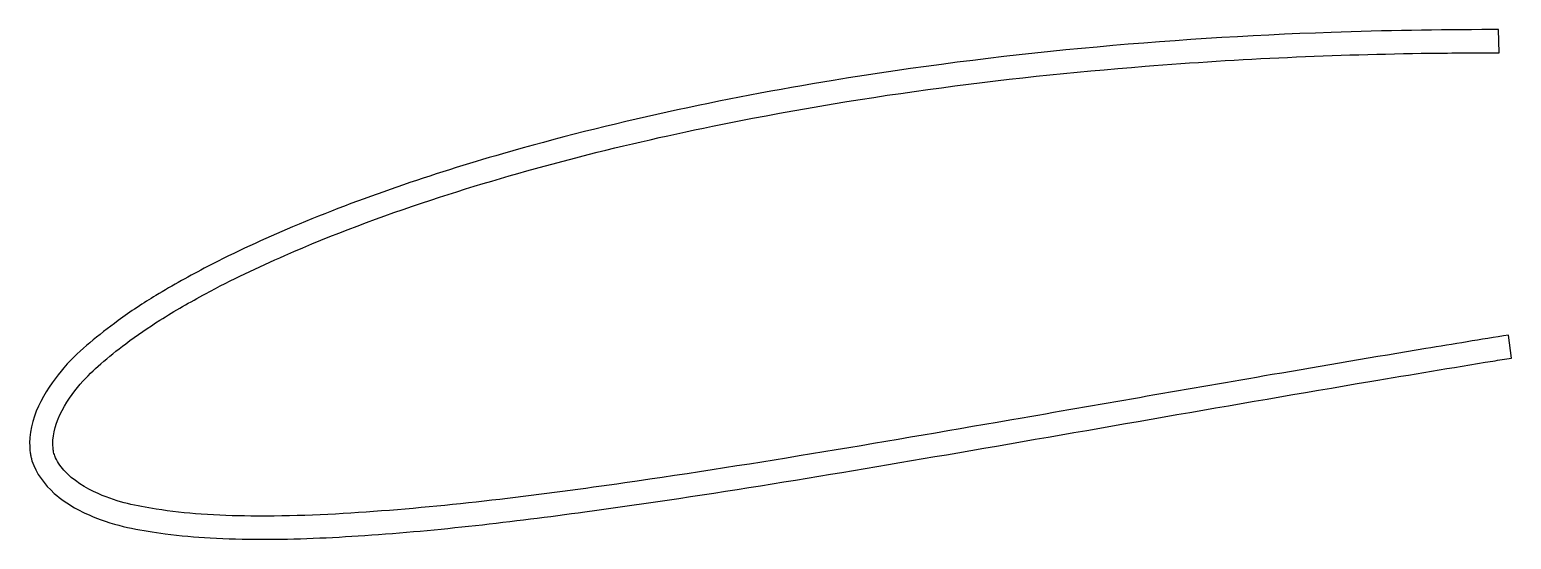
# Model space of a CAD drawing. Header units: millimetres. Extents: x -93 to 99, y -47 to 19.
import ezdxf

# ---------------------------------------------------------------- set-up
doc = ezdxf.new("R2010")
doc.units = ezdxf.units.MM

msp = doc.modelspace()

# ---------------------------------------------------------------- linework, layer by layer
for p, q in [((97.34, 16.16), (97.24, 19.16)), ((98.91, -23.39), (98.55, -20.41))]:
    msp.add_line(p, q)
for points, knots in [([(97.24, 19.16), (96.95, 19.16), (96.66, 19.16), (96.37, 19.16), (89.43, 19.16), (82.5, 19.04), (75.56, 18.8), (53.97, 18.04), (32.39, 16.09), (11.01, 12.58), (-3.4, 10.22), (-17.73, 7.15), (-31.84, 3.08), (-41.03, 0.43), (-50.14, -2.63), (-59.06, -6.4), (-62.78, -7.96), (-66.45, -9.65), (-70.09, -11.54), (-72.35, -12.71), (-74.58, -13.96), (-76.77, -15.28), (-78.4, -16.26), (-80.05, -17.35), (-81.67, -18.54), (-82.96, -19.48), (-84.18, -20.43), (-85.34, -21.4), (-86.44, -22.33), (-87.52, -23.29), (-88.69, -24.64), (-89.7, -25.79), (-90.81, -27.25), (-91.71, -29.02), (-92.52, -30.62), (-93.14, -32.49), (-93.14, -34.42), (-93.14, -34.83), (-93.11, -35.24), (-93.06, -35.65)], [0.7958633, 0.7958633, 0.7958633, 0.7958633, 0.7967451, 0.7967451, 0.7967451, 0.8180077, 0.8180077, 0.8180077, 0.8842153, 0.8842153, 0.8842153, 0.9288444, 0.9288444, 0.9288444, 0.9579228, 0.9579228, 0.9579228, 0.9700557, 0.9700557, 0.9700557, 0.9775822, 0.9775822, 0.9775822, 0.9832041, 0.9832041, 0.9832041, 0.9876409, 0.9876409, 0.9876409, 0.9918867, 0.9918867, 0.9918867, 0.9955292, 0.9955292, 0.9955292, 0.998831, 0.998831, 0.998831, 0.9995294, 0.9995294, 0.9995294, 0.9995294]), ([(-90.06, -35.42), (-90.08, -35.31), (-90.09, -35.21), (-90.1, -35.1), (-90.26, -33.71), (-89.89, -32.18), (-89.21, -30.73), (-88.5, -29.22), (-87.5, -27.86), (-86.58, -26.78), (-85.67, -25.71), (-84.81, -24.91), (-83.92, -24.14), (-82.92, -23.27), (-81.83, -22.41), (-80.68, -21.54), (-79.23, -20.44), (-77.73, -19.41), (-76.25, -18.48), (-74.33, -17.28), (-72.34, -16.14), (-70.33, -15.05), (-66.96, -13.24), (-63.55, -11.62), (-60.08, -10.1), (-53.87, -7.38), (-47.54, -5.03), (-41.13, -2.92), (-29.16, 1.02), (-16.95, 4.12), (-4.65, 6.65), (13.87, 10.45), (32.62, 12.93), (51.44, 14.42), (63.74, 15.4), (76.07, 15.94), (88.4, 16.11), (91.38, 16.15), (94.37, 16.16), (97.34, 16.16)], [-0.9996764, -0.9996764, -0.9996764, -0.9996764, -0.9994004, -0.9994004, -0.9994004, -0.9958251, -0.9958251, -0.9958251, -0.9920886, -0.9920886, -0.9920886, -0.9883533, -0.9883533, -0.9883533, -0.9841546, -0.9841546, -0.9841546, -0.978821, -0.978821, -0.978821, -0.9719023, -0.9719023, -0.9719023, -0.960348, -0.960348, -0.960348, -0.9396775, -0.9396775, -0.9396775, -0.9010435, -0.9010435, -0.9010435, -0.8429241, -0.8429241, -0.8429241, -0.8049334, -0.8049334, -0.8049334, -0.7957521, -0.7957521, -0.7957521, -0.7957521]), ([(98.55, -20.41), (94.97, -20.99), (91.39, -21.58), (87.82, -22.17), (81.18, -23.27), (74.55, -24.4), (67.92, -25.54), (57.11, -27.4), (46.31, -29.29), (35.49, -31.17), (18.39, -34.13), (1.27, -37.09), (-16.01, -39.57), (-26.77, -41.11), (-37.59, -42.48), (-48.55, -43.28), (-53.81, -43.67), (-59.1, -43.92), (-64.48, -43.86), (-66.63, -43.84), (-68.75, -43.78), (-70.9, -43.62), (-72.82, -43.49), (-74.85, -43.25), (-76.74, -42.96), (-78.03, -42.76), (-79.22, -42.55), (-80.47, -42.24), (-81.6, -41.96), (-82.86, -41.57), (-84.24, -40.96), (-85.84, -40.26), (-87.55, -39.23), (-88.7, -37.93), (-89.21, -37.35), (-89.61, -36.73), (-89.88, -36.06)], [-0.199345, -0.199345, -0.199345, -0.199345, -0.187864, -0.187864, -0.187864, -0.1665618, -0.1665618, -0.1665618, -0.1318297, -0.1318297, -0.1318297, -0.0769088, -0.0769088, -0.0769088, -0.0427319, -0.0427319, -0.0427319, -0.0262887, -0.0262887, -0.0262887, -0.0197019, -0.0197019, -0.0197019, -0.0138599, -0.0138599, -0.0138599, -0.00989, -0.00989, -0.00989, -0.006312, -0.006312, -0.006312, -0.0021746, -0.0021746, -0.0021746, -0.0003268, -0.0003268, -0.0003268, -0.0003268]), ([(-92.84, -36.69), (-92.29, -38.35), (-91.21, -39.8), (-89.94, -40.92), (-88.29, -42.39), (-86.36, -43.36), (-84.68, -44.03), (-82.86, -44.76), (-81.34, -45.14), (-79.92, -45.44), (-78.49, -45.74), (-77.08, -45.95), (-75.59, -46.15), (-73.64, -46.41), (-71.65, -46.6), (-69.76, -46.7), (-67.53, -46.82), (-65.34, -46.87), (-63.12, -46.87), (-58.58, -46.88), (-54.13, -46.67), (-49.71, -46.37), (-40.06, -45.72), (-30.58, -44.59), (-21.16, -43.31), (-4.89, -41.1), (11.17, -38.4), (27.18, -35.65), (45.02, -32.58), (62.79, -29.43), (80.59, -26.42), (85.9, -25.53), (91.22, -24.64), (96.52, -23.78), (97.32, -23.65), (98.11, -23.52), (98.91, -23.39)], [0.0000275, 0.0000275, 0.0000275, 0.0000275, 0.0030004, 0.0030004, 0.0030004, 0.006895, 0.006895, 0.006895, 0.0111307, 0.0111307, 0.0111307, 0.0154226, 0.0154226, 0.0154226, 0.0210347, 0.0210347, 0.0210347, 0.0276803, 0.0276803, 0.0276803, 0.0413106, 0.0413106, 0.0413106, 0.0710369, 0.0710369, 0.0710369, 0.122386, 0.122386, 0.122386, 0.1796013, 0.1796013, 0.1796013, 0.1966595, 0.1966595, 0.1966595, 0.1992224, 0.1992224, 0.1992224, 0.1992224])]:
    msp.add_open_spline(points, degree=3, knots=knots)
for points in [[(-93.06, -35.65), (-93.04, -35.83), (-93.01, -36), (-92.97, -36.17)], [(-92.97, -36.17), (-92.94, -36.33), (-92.9, -36.48), (-92.86, -36.63)], [(-89.99, -35.75), (-90.02, -35.64), (-90.04, -35.53), (-90.06, -35.42)], [(-89.88, -36.06), (-89.92, -35.96), (-89.96, -35.85), (-89.99, -35.75)], [(-92.86, -36.63), (-92.86, -36.65), (-92.85, -36.67), (-92.84, -36.69)]]:
    msp.add_open_spline(points, degree=3)

doc.saveas('drawing.dxf')
